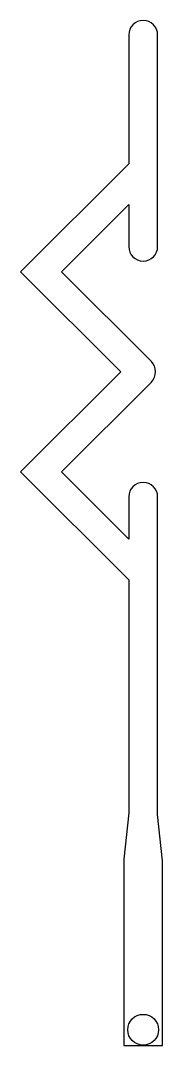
# Model space of a CAD drawing. Header units: millimetres. Extents: x -6.3 to 1.1, y -35.5 to 17.7.
import ezdxf

# ---------------------------------------------------------------- set-up
doc = ezdxf.new("R2010")
doc.units = ezdxf.units.MM
doc.layers.get('0').update_dxf_attribs({"linetype": 'CONTINUOUS'})

msp = doc.modelspace()

# ---------------------------------------------------------------- linework, layer by layer
msp.add_lwpolyline([(-0.913, -25.871), (-0.913, -35.546), (1.087, -35.546), (1.087, -25.946), (0.837, -23.546), (0.837, -7.046, 1), (-0.663, -7.046), (-0.663, -9.236), (-4.156, -5.743), (0.51, -1.077, 0.414214), (0.51, -0.016), (-4.156, 4.65), (-0.663, 8.143), (-0.663, 5.954, 1), (0.837, 5.954), (0.837, 16.954, 1), (-0.663, 16.954), (-0.663, 10.264), (-6.277, 4.65), (-1.081, -0.546), (-6.277, -5.743), (-0.663, -11.357), (-0.663, -23.452)], format="xyb", close=True)
msp.add_circle((0.087, -34.728), 0.8)

doc.saveas('drawing.dxf')
